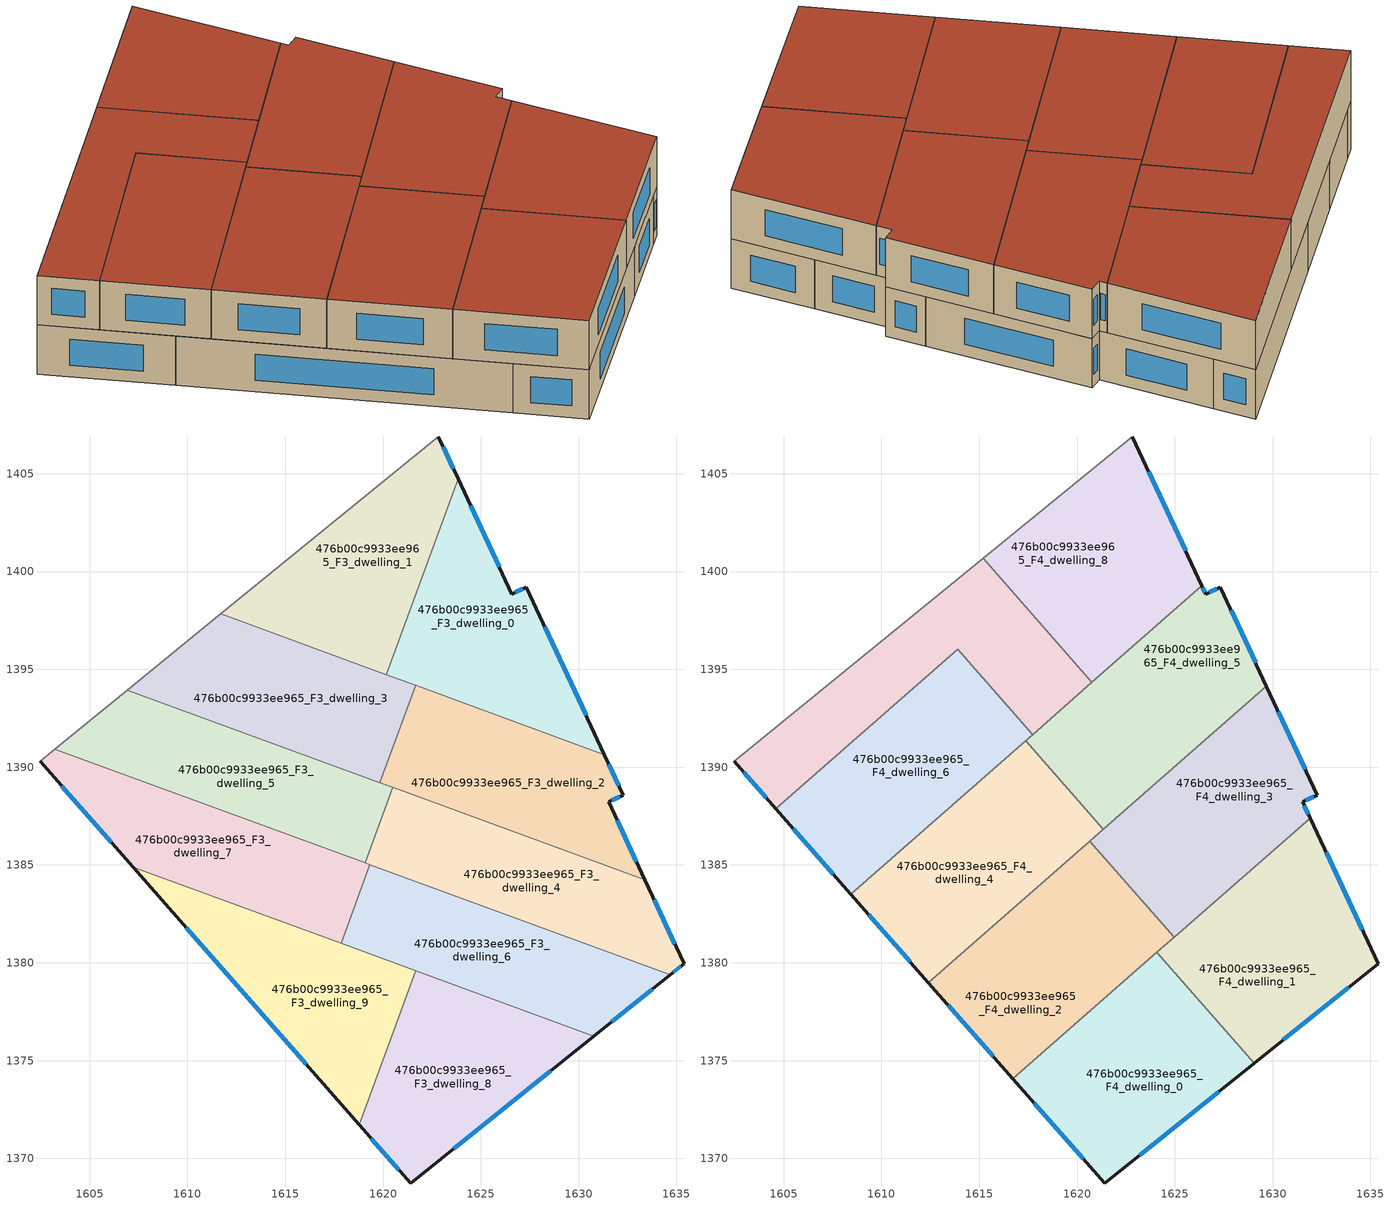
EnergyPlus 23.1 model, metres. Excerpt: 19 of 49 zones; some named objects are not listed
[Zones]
476b00c9933ee965_F3_dwelling_0
 floor to 476b00c9933ee965_F2_dwelling_0 (EU_floor_Construction): 1627.33,1399.2 1631.31,1390.64 1620.16,1394.73 1623.84,1404.74 1626.58,1398.85 z9
 wall outside (EU_wall_Construction): 1631.31,1390.64 1627.33,1399.2 1626.58,1398.85 1623.84,1404.74 z9:12
 wall to 476b00c9933ee965_F3_dwelling_1 (EU_wall_Construction): 1623.84,1404.74 1620.16,1394.73 z9:12
 wall to 476b00c9933ee965_F3_dwelling_2 (EU_wall_Construction): 1621.67,1394.18 1631.31,1390.64 z9:12
 wall to 476b00c9933ee965_F3_dwelling_3 (EU_wall_Construction): 1620.17,1394.73 1621.67,1394.18 z9:12
 window (EU_Window_Construction): 1625.93,1400.23 1624.48,1403.36 / 1627.15,1399.11 1626.75,1398.93 / 1630.38,1392.65 1628.27,1397.19 z9.7:11.3
476b00c9933ee965_F3_dwelling_1
 floor to 476b00c9933ee965_F2_dwelling_1 (EU_floor_Construction): 1622.84,1406.89 1623.84,1404.74 1620.16,1394.73 1611.71,1397.83 z9
 wall outside (EU_wall_Construction): 1623.84,1404.74 1622.84,1406.89 z9:12
 wall adiabatic (EU_wall_Construction): 1622.84,1406.89 1611.71,1397.83 z9:12
 wall to 476b00c9933ee965_F3_dwelling_3 (EU_wall_Construction): 1611.71,1397.83 1620.16,1394.73 z9:12
 window (EU_Window_Construction): 1623.6,1405.25 1623.07,1406.39 z9.7:11.3
476b00c9933ee965_F3_dwelling_2
 floor to 476b00c9933ee965_F2_dwelling_2 (EU_floor_Construction): 1631.31,1390.64 1632.28,1388.58 1631.53,1388.23 1633.38,1384.24 1619.85,1389.21 1621.67,1394.18 z9
 wall outside (EU_wall_Construction): 1633.38,1384.24 1631.53,1388.23 1632.28,1388.58 1631.31,1390.64 z9:12
 wall to 476b00c9933ee965_F3_dwelling_3 (EU_wall_Construction): 1621.67,1394.18 1619.85,1389.21 z9:12
 wall to 476b00c9933ee965_F3_dwelling_4 (EU_wall_Construction): 1620.5,1388.97 1633.38,1384.24 z9:12
 wall to 476b00c9933ee965_F3_dwelling_5 (EU_wall_Construction): 1619.85,1389.21 1620.5,1388.97 z9:12
 window (EU_Window_Construction): 1632.95,1385.18 1631.96,1387.29 / 1632.05,1389.06 1631.54,1390.16 / 1631.7,1388.31 1632.1,1388.49 z9.7:11.3
476b00c9933ee965_F3_dwelling_3
 floor to 476b00c9933ee965_F2_dwelling_3 (EU_floor_Construction): 1621.67,1394.18 1619.85,1389.21 1606.93,1393.94 1611.71,1397.83 z9
 wall adiabatic (EU_wall_Construction): 1611.71,1397.83 1606.93,1393.94 z9:12
 wall to 476b00c9933ee965_F3_dwelling_5 (EU_wall_Construction): 1606.93,1393.94 1619.85,1389.21 z9:12
476b00c9933ee965_F3_dwelling_4
 floor to 476b00c9933ee965_F2_dwelling_4 (EU_floor_Construction): 1633.38,1384.24 1635.38,1379.95 1634.68,1379.38 1619.08,1385.1 1620.5,1388.97 z9
 wall outside (EU_wall_Construction): 1634.68,1379.38 1635.38,1379.95 1633.38,1384.24 z9:12
 wall to 476b00c9933ee965_F3_dwelling_5 (EU_wall_Construction): 1620.5,1388.97 1619.08,1385.1 z9:12
 wall to 476b00c9933ee965_F3_dwelling_6 (EU_wall_Construction): 1619.33,1385.01 1634.68,1379.38 z9:12
 wall to 476b00c9933ee965_F3_dwelling_7 (EU_wall_Construction): 1619.08,1385.1 1619.33,1385.01 z9:12
 window (EU_Window_Construction): 1634.91,1380.96 1633.85,1383.23 / 1634.85,1379.51 1635.22,1379.81 z9.7:11.3
 ceiling adiabatic (EU_roof_Construction): 1622.82,1388.12 1620.5,1388.97 1620.2,1388.14 1621.35,1386.83 z12
476b00c9933ee965_F3_dwelling_5
 floor to 476b00c9933ee965_F2_dwelling_5 (EU_floor_Construction): 1620.5,1388.97 1619.08,1385.1 1603.22,1390.92 1606.93,1393.94 z9
 wall adiabatic (EU_wall_Construction): 1606.93,1393.94 1603.22,1390.92 z9:12
 wall to 476b00c9933ee965_F3_dwelling_7 (EU_wall_Construction): 1603.22,1390.92 1619.08,1385.1 z9:12
 ceiling adiabatic (EU_roof_Construction): 1620.2,1388.14 1620.5,1388.97 1618.98,1389.52 z12
476b00c9933ee965_F3_dwelling_6
 floor to 476b00c9933ee965_F2_dwelling_6 (EU_floor_Construction): 1634.68,1379.38 1630.78,1376.25 1617.85,1380.99 1619.33,1385.01 z9
 wall outside (EU_wall_Construction): 1630.78,1376.25 1634.68,1379.38 z9:12
 wall to 476b00c9933ee965_F3_dwelling_7 (EU_wall_Construction): 1619.33,1385.01 1617.85,1380.99 z9:12
 wall to 476b00c9933ee965_F3_dwelling_8 (EU_wall_Construction): 1621.67,1379.59 1630.78,1376.25 z9:12
 wall to 476b00c9933ee965_F3_dwelling_9 (EU_wall_Construction): 1617.85,1380.99 1621.67,1379.59 z9:12
 window (EU_Window_Construction): 1631.7,1376.99 1633.76,1378.65 z9.7:11.3
476b00c9933ee965_F3_dwelling_7
 floor to 476b00c9933ee965_F2_dwelling_7 (EU_floor_Construction): 1619.33,1385.01 1617.85,1380.99 1607.22,1384.89 1602.47,1390.31 1603.22,1390.92 z9
 wall outside (EU_wall_Construction): 1602.47,1390.31 1607.22,1384.89 z9:12
 wall adiabatic (EU_wall_Construction): 1603.22,1390.92 1602.47,1390.31 z9:12
 wall to 476b00c9933ee965_F3_dwelling_9 (EU_wall_Construction): 1607.22,1384.89 1617.85,1380.99 z9:12
 window (EU_Window_Construction): 1603.58,1389.03 1606.11,1386.16 z9.7:11.3
476b00c9933ee965_F3_dwelling_8
 floor to 476b00c9933ee965_F2_dwelling_8 (EU_floor_Construction): 1630.78,1376.25 1621.41,1368.73 1618.79,1371.72 1621.67,1379.59 z9
 wall outside (EU_wall_Construction): 1618.79,1371.72 1621.41,1368.73 1630.78,1376.25 z9:12
 wall to 476b00c9933ee965_F3_dwelling_9 (EU_wall_Construction): 1621.67,1379.59 1618.79,1371.72 z9:12
 window (EU_Window_Construction): 1623.61,1370.5 1628.58,1374.48 / 1619.4,1371.02 1620.8,1369.43 z9.7:11.3
476b00c9933ee965_F3_dwelling_9
 floor to 476b00c9933ee965_F2_dwelling_9 (EU_floor_Construction): 1621.67,1379.59 1618.79,1371.72 1607.22,1384.89 z9
 wall outside (EU_wall_Construction): 1607.22,1384.89 1618.79,1371.72 z9:12
 window (EU_Window_Construction): 1609.94,1381.8 1616.07,1374.81 z9.7:11.3
476b00c9933ee965_F4_dwelling_0
 floor to 476b00c9933ee965_F3_dwelling_8 (EU_floor_Construction): 1626.44,1377.84 1629.05,1374.86 1621.41,1368.73 1618.79,1371.72 1621.04,1377.86 1622.62,1379.24 z12
 floor to 476b00c9933ee965_F3_dwelling_6 (EU_floor_Construction): 1624.08,1380.53 1626.44,1377.84 1622.62,1379.24 z12
 floor to 476b00c9933ee965_F3_dwelling_9 (EU_floor_Construction): 1621.04,1377.86 1618.79,1371.72 1616.72,1374.07 z12
 wall outside (EU_wall_Construction): 1616.72,1374.07 1621.41,1368.73 1629.05,1374.86 z12:15
 wall to 476b00c9933ee965_F4_dwelling_1 (EU_wall_Construction): 1629.05,1374.86 1624.08,1380.53 z12:15
 wall to 476b00c9933ee965_F4_dwelling_2 (EU_wall_Construction): 1624.08,1380.53 1616.72,1374.07 z12:15
 window (EU_Window_Construction): 1623.21,1370.17 1627.26,1373.42 / 1617.82,1372.82 1620.31,1369.98 z12.7:14.3
 roof outside (EU_roof_Construction): 1629.05,1374.86 1624.08,1380.53 1616.72,1374.07 1621.41,1368.73 z15
476b00c9933ee965_F4_dwelling_1
 floor to 476b00c9933ee965_F3_dwelling_6 (EU_floor_Construction): 1634.68,1379.38 1630.78,1376.25 1626.44,1377.84 1624.08,1380.53 1626.28,1382.46 z12
 floor to 476b00c9933ee965_F3_dwelling_8 (EU_floor_Construction): 1630.78,1376.25 1629.05,1374.86 1626.44,1377.84 z12
 floor to 476b00c9933ee965_F3_dwelling_4 (EU_floor_Construction): 1633.38,1384.24 1635.38,1379.95 1634.68,1379.38 1626.28,1382.46 1629.81,1385.55 z12
 floor to 476b00c9933ee965_F3_dwelling_2 (EU_floor_Construction): 1631.91,1387.4 1633.38,1384.24 1629.81,1385.55 z12
 wall outside (EU_wall_Construction): 1629.05,1374.86 1635.38,1379.95 1631.91,1387.4 z12:15
 wall to 476b00c9933ee965_F4_dwelling_3 (EU_wall_Construction): 1631.91,1387.4 1624.96,1381.3 z12:15
 wall to 476b00c9933ee965_F4_dwelling_2 (EU_wall_Construction): 1624.96,1381.3 1624.08,1380.53 z12:15
 window (EU_Window_Construction): 1630.54,1376.06 1633.9,1378.75 / 1634.57,1381.7 1632.73,1385.65 z12.7:14.3
 roof outside (EU_roof_Construction): 1635.38,1379.95 1631.91,1387.4 1624.08,1380.53 1629.05,1374.86 z15
476b00c9933ee965_F4_dwelling_2
 floor to 476b00c9933ee965_F3_dwelling_9 (EU_floor_Construction): 1621.67,1379.59 1621.04,1377.86 1616.72,1374.07 1612.41,1378.99 1615.63,1381.81 z12
 floor to 476b00c9933ee965_F3_dwelling_6 (EU_floor_Construction): 1622.83,1383.73 1624.96,1381.3 1622.62,1379.24 1617.85,1380.99 1619.33,1385.01 z12
 floor to 476b00c9933ee965_F3_dwelling_7 (EU_floor_Construction): 1619.33,1385.01 1617.85,1380.99 1615.63,1381.81 1619.29,1385.03 z12
 floor to 476b00c9933ee965_F3_dwelling_4 (EU_floor_Construction): 1620.65,1386.21 1622.83,1383.73 1619.29,1385.03 z12
 floor to 476b00c9933ee965_F3_dwelling_8 (EU_floor_Construction): 1622.62,1379.24 1621.04,1377.86 1621.67,1379.59 z12
 wall outside (EU_wall_Construction): 1612.41,1378.99 1616.72,1374.07 z12:15
 wall to 476b00c9933ee965_F4_dwelling_3 (EU_wall_Construction): 1624.96,1381.3 1620.65,1386.21 z12:15
 wall to 476b00c9933ee965_F4_dwelling_4 (EU_wall_Construction): 1620.65,1386.21 1612.41,1378.99 z12:15
 window (EU_Window_Construction): 1613.42,1377.83 1615.71,1375.23 z12.7:14.3
 roof outside (EU_roof_Construction): 1624.96,1381.3 1620.65,1386.21 1612.41,1378.99 1616.72,1374.07 z15
476b00c9933ee965_F4_dwelling_3
 floor to 476b00c9933ee965_F3_dwelling_2 (EU_floor_Construction): 1631.31,1390.64 1632.28,1388.58 1631.53,1388.23 1631.91,1387.4 1629.81,1385.55 1622.82,1388.12 1627.35,1392.09 z12
 floor to 476b00c9933ee965_F3_dwelling_0 (EU_floor_Construction): 1629.68,1394.14 1631.31,1390.64 1627.35,1392.09 z12
 floor to 476b00c9933ee965_F3_dwelling_4 (EU_floor_Construction): 1629.81,1385.55 1626.28,1382.46 1622.83,1383.73 1620.65,1386.21 1622.82,1388.12 z12
 floor to 476b00c9933ee965_F3_dwelling_6 (EU_floor_Construction): 1626.28,1382.46 1624.96,1381.3 1622.83,1383.73 z12
 wall outside (EU_wall_Construction): 1631.91,1387.4 1631.53,1388.23 1632.28,1388.58 1629.68,1394.14 z12:15
 wall to 476b00c9933ee965_F4_dwelling_5 (EU_wall_Construction): 1629.68,1394.14 1621.35,1386.83 z12:15
 wall to 476b00c9933ee965_F4_dwelling_4 (EU_wall_Construction): 1621.35,1386.83 1620.65,1386.22 z12:15
 window (EU_Window_Construction): 1631.7,1388.31 1632.1,1388.49 / 1631.82,1387.59 1631.62,1388.03 / 1631.67,1389.88 1630.29,1392.83 z12.7:14.3
 roof outside (EU_roof_Construction): 1631.91,1387.4 1631.53,1388.23 1632.28,1388.58 1629.68,1394.14 1620.65,1386.21 1624.96,1381.3 z15
476b00c9933ee965_F4_dwelling_4
 floor to 476b00c9933ee965_F3_dwelling_4 (EU_floor_Construction): 1620.2,1388.14 1621.35,1386.83 1619.29,1385.03 1619.08,1385.1 z12
 floor to 476b00c9933ee965_F3_dwelling_7 (EU_floor_Construction): 1619.29,1385.03 1615.63,1381.81 1609.18,1384.17 1612.85,1387.39 z12
 floor to 476b00c9933ee965_F3_dwelling_5 (EU_floor_Construction): 1618.98,1389.52 1620.2,1388.14 1619.08,1385.1 1612.85,1387.39 1616.37,1390.48 z12
 floor to 476b00c9933ee965_F3_dwelling_9 (EU_floor_Construction): 1615.63,1381.81 1612.41,1378.99 1608.43,1383.51 1609.18,1384.17 z12
 floor to 476b00c9933ee965_F3_dwelling_3 (EU_floor_Construction): 1617.37,1391.36 1618.98,1389.52 1616.37,1390.48 z12
 wall outside (EU_wall_Construction): 1608.43,1383.51 1612.41,1378.99 z12:15
 wall to 476b00c9933ee965_F4_dwelling_5 (EU_wall_Construction): 1621.35,1386.83 1617.37,1391.36 z12:15
 wall to 476b00c9933ee965_F4_dwelling_6 (EU_wall_Construction): 1617.37,1391.36 1608.43,1383.51 z12:15
 window (EU_Window_Construction): 1609.36,1382.45 1611.47,1380.05 z12.7:14.3
 roof outside (EU_roof_Construction): 1621.35,1386.83 1617.37,1391.36 1608.43,1383.51 1612.41,1378.99 z15
476b00c9933ee965_F4_dwelling_5
 floor to 476b00c9933ee965_F3_dwelling_0 (EU_floor_Construction): 1627.33,1399.2 1629.68,1394.14 1627.35,1392.09 1620.91,1394.46 1626.38,1399.26 1626.58,1398.85 z12
 floor to 476b00c9933ee965_F3_dwelling_2 (EU_floor_Construction): 1627.35,1392.09 1622.82,1388.12 1619.85,1389.21 1621.67,1394.18 z12
 floor to 476b00c9933ee965_F3_dwelling_3 (EU_floor_Construction): 1621.67,1394.18 1619.85,1389.21 1618.98,1389.52 1617.37,1391.36 1620.91,1394.46 z12
 floor adiabatic (EU_floor_Construction): 1622.82,1388.12 1621.35,1386.83 1618.98,1389.52 z12
 wall outside (EU_wall_Construction): 1629.68,1394.14 1627.33,1399.2 1626.58,1398.85 1626.38,1399.26 z12:15
 wall to 476b00c9933ee965_F4_dwelling_8 (EU_wall_Construction): 1626.38,1399.26 1620.76,1394.33 z12:15
 wall to 476b00c9933ee965_F4_dwelling_7 (EU_wall_Construction): 1620.76,1394.33 1617.72,1391.67 z12:15
 wall to 476b00c9933ee965_F4_dwelling_6 (EU_wall_Construction): 1617.72,1391.67 1617.37,1391.36 z12:15
 window (EU_Window_Construction): 1629.13,1395.33 1627.88,1398.01 / 1626.53,1398.95 1626.43,1399.17 / 1627.15,1399.11 1626.75,1398.93 z12.7:14.3
 roof outside (EU_roof_Construction): 1629.68,1394.14 1627.33,1399.2 1626.58,1398.85 1626.38,1399.26 1617.37,1391.36 1621.35,1386.83 z15
476b00c9933ee965_F4_dwelling_6
 floor to 476b00c9933ee965_F3_dwelling_5 (EU_floor_Construction): 1616.37,1390.48 1612.85,1387.39 1606.65,1389.66 1610.17,1392.75 z12
 floor to 476b00c9933ee965_F3_dwelling_3 (EU_floor_Construction): 1613.9,1396.03 1617.72,1391.67 1616.37,1390.48 1610.17,1392.75 z12
 floor to 476b00c9933ee965_F3_dwelling_7 (EU_floor_Construction): 1612.85,1387.39 1609.18,1384.17 1607.22,1384.89 1604.61,1387.87 1606.65,1389.66 z12
 floor to 476b00c9933ee965_F3_dwelling_9 (EU_floor_Construction): 1609.18,1384.17 1608.43,1383.51 1607.22,1384.89 z12
 wall outside (EU_wall_Construction): 1604.61,1387.87 1608.43,1383.51 z12:15
 wall to 476b00c9933ee965_F4_dwelling_7 (EU_wall_Construction): 1617.72,1391.67 1613.9,1396.03 1604.61,1387.87 z12:15
 window (EU_Window_Construction): 1605.5,1386.85 1607.53,1384.54 z12.7:14.3
 roof outside (EU_roof_Construction): 1617.72,1391.67 1613.9,1396.03 1604.61,1387.87 1608.43,1383.51 z15
476b00c9933ee965_F4_dwelling_7
 floor to 476b00c9933ee965_F3_dwelling_3 (EU_floor_Construction): 1620.53,1394.6 1620.76,1394.33 1617.72,1391.67 1613.9,1396.03 1610.17,1392.75 1606.93,1393.94 1611.71,1397.83 z12
 floor to 476b00c9933ee965_F3_dwelling_1 (EU_floor_Construction): 1615.2,1400.68 1620.24,1394.93 1620.16,1394.73 1611.71,1397.83 z12
 floor to 476b00c9933ee965_F3_dwelling_0 (EU_floor_Construction): 1620.24,1394.93 1620.53,1394.6 1620.16,1394.73 z12
 floor to 476b00c9933ee965_F3_dwelling_5 (EU_floor_Construction): 1610.17,1392.75 1606.65,1389.66 1603.22,1390.92 1606.93,1393.94 z12
 floor to 476b00c9933ee965_F3_dwelling_7 (EU_floor_Construction): 1606.65,1389.66 1604.61,1387.87 1602.47,1390.31 1603.22,1390.92 z12
 wall outside (EU_wall_Construction): 1602.47,1390.31 1604.61,1387.87 z12:15
 wall adiabatic (EU_wall_Construction): 1615.2,1400.68 1602.47,1390.31 z12:15
 wall to 476b00c9933ee965_F4_dwelling_8 (EU_wall_Construction): 1620.76,1394.33 1615.2,1400.68 z12:15
 window (EU_Window_Construction): 1602.97,1389.73 1604.1,1388.44 z12.7:14.3
 roof outside (EU_roof_Construction): 1617.72,1391.67 1620.76,1394.33 1615.2,1400.68 1602.47,1390.31 1604.61,1387.87 1613.9,1396.03 z15
476b00c9933ee965_F4_dwelling_8
 floor to 476b00c9933ee965_F3_dwelling_1 (EU_floor_Construction): 1622.84,1406.89 1623.84,1404.74 1620.24,1394.93 1615.2,1400.68 z12
 floor to 476b00c9933ee965_F3_dwelling_0 (EU_floor_Construction): 1623.84,1404.74 1626.38,1399.26 1620.91,1394.46 1620.53,1394.6 1620.24,1394.93 z12
 floor to 476b00c9933ee965_F3_dwelling_3 (EU_floor_Construction): 1620.91,1394.46 1620.76,1394.33 1620.53,1394.6 z12
 wall outside (EU_wall_Construction): 1626.38,1399.26 1622.84,1406.89 z12:15
 wall adiabatic (EU_wall_Construction): 1622.84,1406.89 1615.2,1400.68 z12:15
 window (EU_Window_Construction): 1625.55,1401.06 1623.67,1405.1 z12.7:14.3
 roof outside (EU_roof_Construction): 1626.38,1399.26 1622.84,1406.89 1615.2,1400.68 1620.76,1394.33 z15
[Building]
EU S2 Campaign: North Axis=0; Terrain=City; Solar Distribution=FullExterior
[Site:Location]
Budapest.Ferenc.Liszt.Intl.AP: Latitude=47.437; Longitude=19.256; Time Zone=1; Elevation=185
[SizingPeriod:WeatherFileDays]
AnnualSizingPeriod: Begin Month=1; Begin Day of Month=1; End Month=12; End Day of Month=31; Day of Week for Start Day=Monday; Use Weather File Daylight Saving Period=No; Use Weather File Rain and Snow Indicators=No
[MATERIAL]
EU_InternalMass_Material: Roughness=MediumRough; Thickness=0.1; Conductivity=1; Density=1800; Specific Heat=900; Thermal Absorptance=0.9; Solar Absorptance=0.7; Visible Absorptance=0.7
[MATERIAL:NOMASS] Roughness=MediumRough; Thermal Absorptance=0.9; Solar Absorptance=0.7; Visible Absorptance=0.7
Name | Thermal Resistance
EU_wall_NoMass | 0.832559
EU_roof_NoMass | 1.39638
EU_floor_NoMass | 0.872794
[WINDOWMATERIAL:SIMPLEGLAZINGSYSTEM]
EU_Window_SimpleGlazing: UFactor=2.79869; Solar Heat Gain Coefficient=0.75; Visible Transmittance=0.75
[CONSTRUCTION]
EU_wall_Construction: EU_wall_NoMass
EU_roof_Construction: EU_roof_NoMass
EU_floor_Construction: EU_floor_NoMass
EU_Window_Construction: EU_Window_SimpleGlazing
EU_InternalMass_Construction: EU_InternalMass_Material
[ZONE] Type=1; Multiplier=1; Ceiling Height=autocalculate; Floor Area=autocalculate; Part of Total Floor Area=Yes
Name | Volume
476b00c9933ee965_F3_dwelling_0 | 193.532
476b00c9933ee965_F4_dwelling_0 | 215.02
476b00c9933ee965_F3_dwelling_1; 476b00c9933ee965_F3_dwelling_9 | 193.526
476b00c9933ee965_F4_dwelling_1 | 215.037
476b00c9933ee965_F3_dwelling_2; 476b00c9933ee965_F3_dwelling_8 | 193.535
476b00c9933ee965_F4_dwelling_2 | 215.006
476b00c9933ee965_F3_dwelling_3 | 193.527
476b00c9933ee965_F4_dwelling_3 | 215.031
476b00c9933ee965_F3_dwelling_4 | 193.508
476b00c9933ee965_F4_dwelling_4 | 215.054
476b00c9933ee965_F3_dwelling_5; 476b00c9933ee965_F3_dwelling_6 | 193.516
476b00c9933ee965_F4_dwelling_5 | 215.029
476b00c9933ee965_F4_dwelling_6; 476b00c9933ee965_F4_dwelling_7 | 215.032
476b00c9933ee965_F3_dwelling_7 | 193.525
476b00c9933ee965_F4_dwelling_8 | 215.041
[INTERNALMASS] Construction=EU_InternalMass_Construction
Name | Zone or ZoneList | Surface Area
476b00c9933ee965_F3_dwelling_0_EU_InternalMass | 476b00c9933ee965_F3_dwelling_0 | 64.5105
476b00c9933ee965_F3_dwelling_1_EU_InternalMass | 476b00c9933ee965_F3_dwelling_1 | 64.5086
476b00c9933ee965_F3_dwelling_2_EU_InternalMass | 476b00c9933ee965_F3_dwelling_2 | 64.5118
476b00c9933ee965_F3_dwelling_3_EU_InternalMass | 476b00c9933ee965_F3_dwelling_3 | 64.509
476b00c9933ee965_F3_dwelling_4_EU_InternalMass | 476b00c9933ee965_F3_dwelling_4 | 64.5025
476b00c9933ee965_F3_dwelling_5_EU_InternalMass | 476b00c9933ee965_F3_dwelling_5 | 64.5053
476b00c9933ee965_F3_dwelling_6_EU_InternalMass | 476b00c9933ee965_F3_dwelling_6 | 64.5053
476b00c9933ee965_F3_dwelling_7_EU_InternalMass | 476b00c9933ee965_F3_dwelling_7 | 64.5085
476b00c9933ee965_F3_dwelling_8_EU_InternalMass | 476b00c9933ee965_F3_dwelling_8 | 64.5116
476b00c9933ee965_F3_dwelling_9_EU_InternalMass | 476b00c9933ee965_F3_dwelling_9 | 64.5087
476b00c9933ee965_F4_dwelling_0_EU_InternalMass | 476b00c9933ee965_F4_dwelling_0 | 71.673
476b00c9933ee965_F4_dwelling_1_EU_InternalMass | 476b00c9933ee965_F4_dwelling_1 | 71.6796
476b00c9933ee965_F4_dwelling_2_EU_InternalMass | 476b00c9933ee965_F4_dwelling_2 | 71.6698
476b00c9933ee965_F4_dwelling_3_EU_InternalMass | 476b00c9933ee965_F4_dwelling_3 | 71.6769
476b00c9933ee965_F4_dwelling_4_EU_InternalMass | 476b00c9933ee965_F4_dwelling_4 | 71.6859
476b00c9933ee965_F4_dwelling_5_EU_InternalMass | 476b00c9933ee965_F4_dwelling_5 | 71.6757
476b00c9933ee965_F4_dwelling_6_EU_InternalMass | 476b00c9933ee965_F4_dwelling_6 | 71.6773
476b00c9933ee965_F4_dwelling_7_EU_InternalMass | 476b00c9933ee965_F4_dwelling_7 | 71.6775
476b00c9933ee965_F4_dwelling_8_EU_InternalMass | 476b00c9933ee965_F4_dwelling_8 | 71.6776
[OTHEREQUIPMENT] Fuel Type=Electricity; Design Level Calculation Method=Watts/Area; Power per Zone Floor Area=1; Fraction Latent=0; Fraction Radiant=0; Fraction Lost=0; Carbon Dioxide Generation Rate=0; EndUse Subcategory=EU_Step8_InternalGains
Name | Zone or ZoneList or Space or SpaceList | Schedule
EU_Step8_InternalGain_476b00c9933ee965_F3_dwelling_0_f000 | 476b00c9933ee965_F3_dwelling_0 | EU_Step8_GainSchedule_476b00c9933ee965_F3_dwelling_0_f000
EU_Step8_InternalGain_476b00c9933ee965_F3_dwelling_1_f000 | 476b00c9933ee965_F3_dwelling_1 | EU_Step8_GainSchedule_476b00c9933ee965_F3_dwelling_1_f000
EU_Step8_InternalGain_476b00c9933ee965_F3_dwelling_2_f000 | 476b00c9933ee965_F3_dwelling_2 | EU_Step8_GainSchedule_476b00c9933ee965_F3_dwelling_2_f000
EU_Step8_InternalGain_476b00c9933ee965_F3_dwelling_3_f000 | 476b00c9933ee965_F3_dwelling_3 | EU_Step8_GainSchedule_476b00c9933ee965_F3_dwelling_3_f000
EU_Step8_InternalGain_476b00c9933ee965_F3_dwelling_4_f000 | 476b00c9933ee965_F3_dwelling_4 | EU_Step8_GainSchedule_476b00c9933ee965_F3_dwelling_4_f000
EU_Step8_InternalGain_476b00c9933ee965_F3_dwelling_5_f000 | 476b00c9933ee965_F3_dwelling_5 | EU_Step8_GainSchedule_476b00c9933ee965_F3_dwelling_5_f000
EU_Step8_InternalGain_476b00c9933ee965_F3_dwelling_6_f000 | 476b00c9933ee965_F3_dwelling_6 | EU_Step8_GainSchedule_476b00c9933ee965_F3_dwelling_6_f000
EU_Step8_InternalGain_476b00c9933ee965_F3_dwelling_7_f000 | 476b00c9933ee965_F3_dwelling_7 | EU_Step8_GainSchedule_476b00c9933ee965_F3_dwelling_7_f000
EU_Step8_InternalGain_476b00c9933ee965_F3_dwelling_8_f000 | 476b00c9933ee965_F3_dwelling_8 | EU_Step8_GainSchedule_476b00c9933ee965_F3_dwelling_8_f000
EU_Step8_InternalGain_476b00c9933ee965_F3_dwelling_9_f000 | 476b00c9933ee965_F3_dwelling_9 | EU_Step8_GainSchedule_476b00c9933ee965_F3_dwelling_9_f000
EU_Step8_InternalGain_476b00c9933ee965_F4_dwelling_0_f000 | 476b00c9933ee965_F4_dwelling_0 | EU_Step8_GainSchedule_476b00c9933ee965_F4_dwelling_0_f000
EU_Step8_InternalGain_476b00c9933ee965_F4_dwelling_1_f000 | 476b00c9933ee965_F4_dwelling_1 | EU_Step8_GainSchedule_476b00c9933ee965_F4_dwelling_1_f000
EU_Step8_InternalGain_476b00c9933ee965_F4_dwelling_2_f000 | 476b00c9933ee965_F4_dwelling_2 | EU_Step8_GainSchedule_476b00c9933ee965_F4_dwelling_2_f000
EU_Step8_InternalGain_476b00c9933ee965_F4_dwelling_3_f000 | 476b00c9933ee965_F4_dwelling_3 | EU_Step8_GainSchedule_476b00c9933ee965_F4_dwelling_3_f000
EU_Step8_InternalGain_476b00c9933ee965_F4_dwelling_4_f000 | 476b00c9933ee965_F4_dwelling_4 | EU_Step8_GainSchedule_476b00c9933ee965_F4_dwelling_4_f000
EU_Step8_InternalGain_476b00c9933ee965_F4_dwelling_5_f000 | 476b00c9933ee965_F4_dwelling_5 | EU_Step8_GainSchedule_476b00c9933ee965_F4_dwelling_5_f000
EU_Step8_InternalGain_476b00c9933ee965_F4_dwelling_6_f000 | 476b00c9933ee965_F4_dwelling_6 | EU_Step8_GainSchedule_476b00c9933ee965_F4_dwelling_6_f000
EU_Step8_InternalGain_476b00c9933ee965_F4_dwelling_7_f000 | 476b00c9933ee965_F4_dwelling_7 | EU_Step8_GainSchedule_476b00c9933ee965_F4_dwelling_7_f000
EU_Step8_InternalGain_476b00c9933ee965_F4_dwelling_8_f000 | 476b00c9933ee965_F4_dwelling_8 | EU_Step8_GainSchedule_476b00c9933ee965_F4_dwelling_8_f000
[ZONEVENTILATION:DESIGNFLOWRATE] Schedule=EU_AlwaysOn; Design Flow Rate Calculation Method=AirChanges/Hour; Air Changes per Hour=0.475469; Ventilation Type=Natural; Fan Pressure Rise=0; Fan Total Efficiency=1; Constant Term Coefficient=1; Temperature Term Coefficient=0; Velocity Term Coefficient=0; Velocity Squared Term Coefficient=0; Minimum Indoor Temperature=-100; Maximum Indoor Temperature=100; Delta Temperature=-100; Minimum Outdoor Temperature=-100; Maximum Outdoor Temperature=100; Maximum Wind Speed=40
Name | Zone or ZoneList or Space or SpaceList
EU_ConstantAir_476b00c9933ee965_F3_dwelling_0 | 476b00c9933ee965_F3_dwelling_0
EU_ConstantAir_476b00c9933ee965_F3_dwelling_1 | 476b00c9933ee965_F3_dwelling_1
EU_ConstantAir_476b00c9933ee965_F3_dwelling_2 | 476b00c9933ee965_F3_dwelling_2
EU_ConstantAir_476b00c9933ee965_F3_dwelling_3 | 476b00c9933ee965_F3_dwelling_3
EU_ConstantAir_476b00c9933ee965_F3_dwelling_4 | 476b00c9933ee965_F3_dwelling_4
EU_ConstantAir_476b00c9933ee965_F3_dwelling_5 | 476b00c9933ee965_F3_dwelling_5
EU_ConstantAir_476b00c9933ee965_F3_dwelling_6 | 476b00c9933ee965_F3_dwelling_6
EU_ConstantAir_476b00c9933ee965_F3_dwelling_7 | 476b00c9933ee965_F3_dwelling_7
EU_ConstantAir_476b00c9933ee965_F3_dwelling_8 | 476b00c9933ee965_F3_dwelling_8
EU_ConstantAir_476b00c9933ee965_F3_dwelling_9 | 476b00c9933ee965_F3_dwelling_9
EU_ConstantAir_476b00c9933ee965_F4_dwelling_0 | 476b00c9933ee965_F4_dwelling_0
EU_ConstantAir_476b00c9933ee965_F4_dwelling_1 | 476b00c9933ee965_F4_dwelling_1
EU_ConstantAir_476b00c9933ee965_F4_dwelling_2 | 476b00c9933ee965_F4_dwelling_2
EU_ConstantAir_476b00c9933ee965_F4_dwelling_3 | 476b00c9933ee965_F4_dwelling_3
EU_ConstantAir_476b00c9933ee965_F4_dwelling_4 | 476b00c9933ee965_F4_dwelling_4
EU_ConstantAir_476b00c9933ee965_F4_dwelling_5 | 476b00c9933ee965_F4_dwelling_5
EU_ConstantAir_476b00c9933ee965_F4_dwelling_6 | 476b00c9933ee965_F4_dwelling_6
EU_ConstantAir_476b00c9933ee965_F4_dwelling_7 | 476b00c9933ee965_F4_dwelling_7
EU_ConstantAir_476b00c9933ee965_F4_dwelling_8 | 476b00c9933ee965_F4_dwelling_8
[HVACTEMPLATE:ZONE:IDEALLOADSAIRSYSTEM] System Availability Schedule=EU_AlwaysOn; Maximum Heating Supply Air Temperature=50; Minimum Cooling Supply Air Temperature=13; Maximum Heating Supply Air Humidity Ratio=0.0156; Minimum Cooling Supply Air Humidity Ratio=0.0077; Heating Limit=NoLimit; Cooling Limit=NoLimit; Heating Availability Schedule=EU_AlwaysOn; Cooling Availability Schedule=EU_CoolingOff; Dehumidification Control Type=ConstantSensibleHeatRatio; Cooling Sensible Heat Ratio=0.7; Dehumidification Setpoint=60; Humidification Control Type=None; Humidification Setpoint=30; Outdoor Air Method=None; Outdoor Air Flow Rate per Person=0.00944; Outdoor Air Flow Rate per Zone Floor Area=0; Outdoor Air Flow Rate per Zone=0; Demand Controlled Ventilation Type=None; Outdoor Air Economizer Type=NoEconomizer; Heat Recovery Type=None; Sensible Heat Recovery Effectiveness=0.7; Latent Heat Recovery Effectiveness=0.65
Name | Template Thermostat
476b00c9933ee965_F3_dwelling_0 | EU_HeatOnly_476b00c9933ee965_F3_dwelling_0
476b00c9933ee965_F3_dwelling_1 | EU_HeatOnly_476b00c9933ee965_F3_dwelling_1
476b00c9933ee965_F3_dwelling_2 | EU_HeatOnly_476b00c9933ee965_F3_dwelling_2
476b00c9933ee965_F3_dwelling_3 | EU_HeatOnly_476b00c9933ee965_F3_dwelling_3
476b00c9933ee965_F3_dwelling_4 | EU_HeatOnly_476b00c9933ee965_F3_dwelling_4
476b00c9933ee965_F3_dwelling_5 | EU_HeatOnly_476b00c9933ee965_F3_dwelling_5
476b00c9933ee965_F3_dwelling_6 | EU_HeatOnly_476b00c9933ee965_F3_dwelling_6
476b00c9933ee965_F3_dwelling_7 | EU_HeatOnly_476b00c9933ee965_F3_dwelling_7
476b00c9933ee965_F3_dwelling_8 | EU_HeatOnly_476b00c9933ee965_F3_dwelling_8
476b00c9933ee965_F3_dwelling_9 | EU_HeatOnly_476b00c9933ee965_F3_dwelling_9
476b00c9933ee965_F4_dwelling_0 | EU_HeatOnly_476b00c9933ee965_F4_dwelling_0
476b00c9933ee965_F4_dwelling_1 | EU_HeatOnly_476b00c9933ee965_F4_dwelling_1
476b00c9933ee965_F4_dwelling_2 | EU_HeatOnly_476b00c9933ee965_F4_dwelling_2
476b00c9933ee965_F4_dwelling_3 | EU_HeatOnly_476b00c9933ee965_F4_dwelling_3
476b00c9933ee965_F4_dwelling_4 | EU_HeatOnly_476b00c9933ee965_F4_dwelling_4
476b00c9933ee965_F4_dwelling_5 | EU_HeatOnly_476b00c9933ee965_F4_dwelling_5
476b00c9933ee965_F4_dwelling_6 | EU_HeatOnly_476b00c9933ee965_F4_dwelling_6
476b00c9933ee965_F4_dwelling_7 | EU_HeatOnly_476b00c9933ee965_F4_dwelling_7
476b00c9933ee965_F4_dwelling_8 | EU_HeatOnly_476b00c9933ee965_F4_dwelling_8
[SIZING:ZONE] Zone Cooling Design Supply Air Temperature Input Method=SupplyAirTemperature; Zone Cooling Design Supply Air Temperature=13; Zone Heating Design Supply Air Temperature Input Method=SupplyAirTemperature; Zone Heating Design Supply Air Temperature=50; Zone Cooling Design Supply Air Humidity Ratio=0.008; Zone Heating Design Supply Air Humidity Ratio=0.008; Cooling Design Air Flow Method=DesignDay; Cooling Design Air Flow Rate=0; Cooling Minimum Air Flow per Zone Floor Area=0.000762; Cooling Minimum Air Flow=0; Cooling Minimum Air Flow Fraction=0.2; Heating Design Air Flow Method=DesignDay; Heating Design Air Flow Rate=0; Heating Maximum Air Flow per Zone Floor Area=0.002032; Heating Maximum Air Flow=0.141576; Heating Maximum Air Flow Fraction=0.3; Account for Dedicated Outdoor Air System=No; Dedicated Outdoor Air System Control Strategy=NeutralSupplyAir; Dedicated Outdoor Air Low Setpoint Temperature for Design=autosize; Dedicated Outdoor Air High Setpoint Temperature for Design=autosize; Zone Load Sizing Method=Sensible Load Only No Latent Load; Zone Latent Cooling Design Supply Air Humidity Ratio Input Method=HumidityRatioDifference; Zone Cooling Design Supply Air Humidity Ratio Difference=0.005; Zone Latent Heating Design Supply Air Humidity Ratio Input Method=HumidityRatioDifference; Zone Humidification Design Supply Air Humidity Ratio Difference=0.005
476b00c9933ee965_F3_dwelling_0; 476b00c9933ee965_F3_dwelling_1; 476b00c9933ee965_F3_dwelling_2; 476b00c9933ee965_F3_dwelling_3; 476b00c9933ee965_F3_dwelling_4; 476b00c9933ee965_F3_dwelling_5; 476b00c9933ee965_F3_dwelling_6; 476b00c9933ee965_F3_dwelling_7; 476b00c9933ee965_F3_dwelling_8; 476b00c9933ee965_F3_dwelling_9; 476b00c9933ee965_F4_dwelling_0; 476b00c9933ee965_F4_dwelling_1; 476b00c9933ee965_F4_dwelling_2; 476b00c9933ee965_F4_dwelling_3; 476b00c9933ee965_F4_dwelling_4; 476b00c9933ee965_F4_dwelling_5; 476b00c9933ee965_F4_dwelling_6; 476b00c9933ee965_F4_dwelling_7; 476b00c9933ee965_F4_dwelling_8
[SCHEDULE:CONSTANT]
Name | Hourly Value
EU_AlwaysOn | 1
EU_CoolingOff | 0
[SCHEDULE:FILE] Column Number=1; Rows to Skip at Top=0; Number of Hours of Data=8760; Column Separator=Comma; Interpolate to Timestep=No; Minutes per Item=60; Adjust Schedule for Daylight Savings=Yes
Name | File
EU_Step8_GainSchedule_476b00c9933ee965_F3_dwelling_0_f000 | ../../schedules/476b00c9933ee965/476b00c9933ee965_F3_dwelling_0_f000_gain.csv
EU_Step8_GainSchedule_476b00c9933ee965_F3_dwelling_1_f000 | ../../schedules/476b00c9933ee965/476b00c9933ee965_F3_dwelling_1_f000_gain.csv
EU_Step8_GainSchedule_476b00c9933ee965_F3_dwelling_2_f000 | ../../schedules/476b00c9933ee965/476b00c9933ee965_F3_dwelling_2_f000_gain.csv
EU_Step8_GainSchedule_476b00c9933ee965_F3_dwelling_3_f000 | ../../schedules/476b00c9933ee965/476b00c9933ee965_F3_dwelling_3_f000_gain.csv
EU_Step8_GainSchedule_476b00c9933ee965_F3_dwelling_4_f000 | ../../schedules/476b00c9933ee965/476b00c9933ee965_F3_dwelling_4_f000_gain.csv
EU_Step8_GainSchedule_476b00c9933ee965_F3_dwelling_5_f000 | ../../schedules/476b00c9933ee965/476b00c9933ee965_F3_dwelling_5_f000_gain.csv
EU_Step8_GainSchedule_476b00c9933ee965_F3_dwelling_6_f000 | ../../schedules/476b00c9933ee965/476b00c9933ee965_F3_dwelling_6_f000_gain.csv
EU_Step8_GainSchedule_476b00c9933ee965_F3_dwelling_7_f000 | ../../schedules/476b00c9933ee965/476b00c9933ee965_F3_dwelling_7_f000_gain.csv
EU_Step8_GainSchedule_476b00c9933ee965_F3_dwelling_8_f000 | ../../schedules/476b00c9933ee965/476b00c9933ee965_F3_dwelling_8_f000_gain.csv
EU_Step8_GainSchedule_476b00c9933ee965_F3_dwelling_9_f000 | ../../schedules/476b00c9933ee965/476b00c9933ee965_F3_dwelling_9_f000_gain.csv
EU_Step8_GainSchedule_476b00c9933ee965_F4_dwelling_0_f000 | ../../schedules/476b00c9933ee965/476b00c9933ee965_F4_dwelling_0_f000_gain.csv
EU_Step8_GainSchedule_476b00c9933ee965_F4_dwelling_1_f000 | ../../schedules/476b00c9933ee965/476b00c9933ee965_F4_dwelling_1_f000_gain.csv
EU_Step8_GainSchedule_476b00c9933ee965_F4_dwelling_2_f000 | ../../schedules/476b00c9933ee965/476b00c9933ee965_F4_dwelling_2_f000_gain.csv
EU_Step8_GainSchedule_476b00c9933ee965_F4_dwelling_3_f000 | ../../schedules/476b00c9933ee965/476b00c9933ee965_F4_dwelling_3_f000_gain.csv
EU_Step8_GainSchedule_476b00c9933ee965_F4_dwelling_4_f000 | ../../schedules/476b00c9933ee965/476b00c9933ee965_F4_dwelling_4_f000_gain.csv
EU_Step8_GainSchedule_476b00c9933ee965_F4_dwelling_5_f000 | ../../schedules/476b00c9933ee965/476b00c9933ee965_F4_dwelling_5_f000_gain.csv
EU_Step8_GainSchedule_476b00c9933ee965_F4_dwelling_6_f000 | ../../schedules/476b00c9933ee965/476b00c9933ee965_F4_dwelling_6_f000_gain.csv
EU_Step8_GainSchedule_476b00c9933ee965_F4_dwelling_7_f000 | ../../schedules/476b00c9933ee965/476b00c9933ee965_F4_dwelling_7_f000_gain.csv
EU_Step8_GainSchedule_476b00c9933ee965_F4_dwelling_8_f000 | ../../schedules/476b00c9933ee965/476b00c9933ee965_F4_dwelling_8_f000_gain.csv
